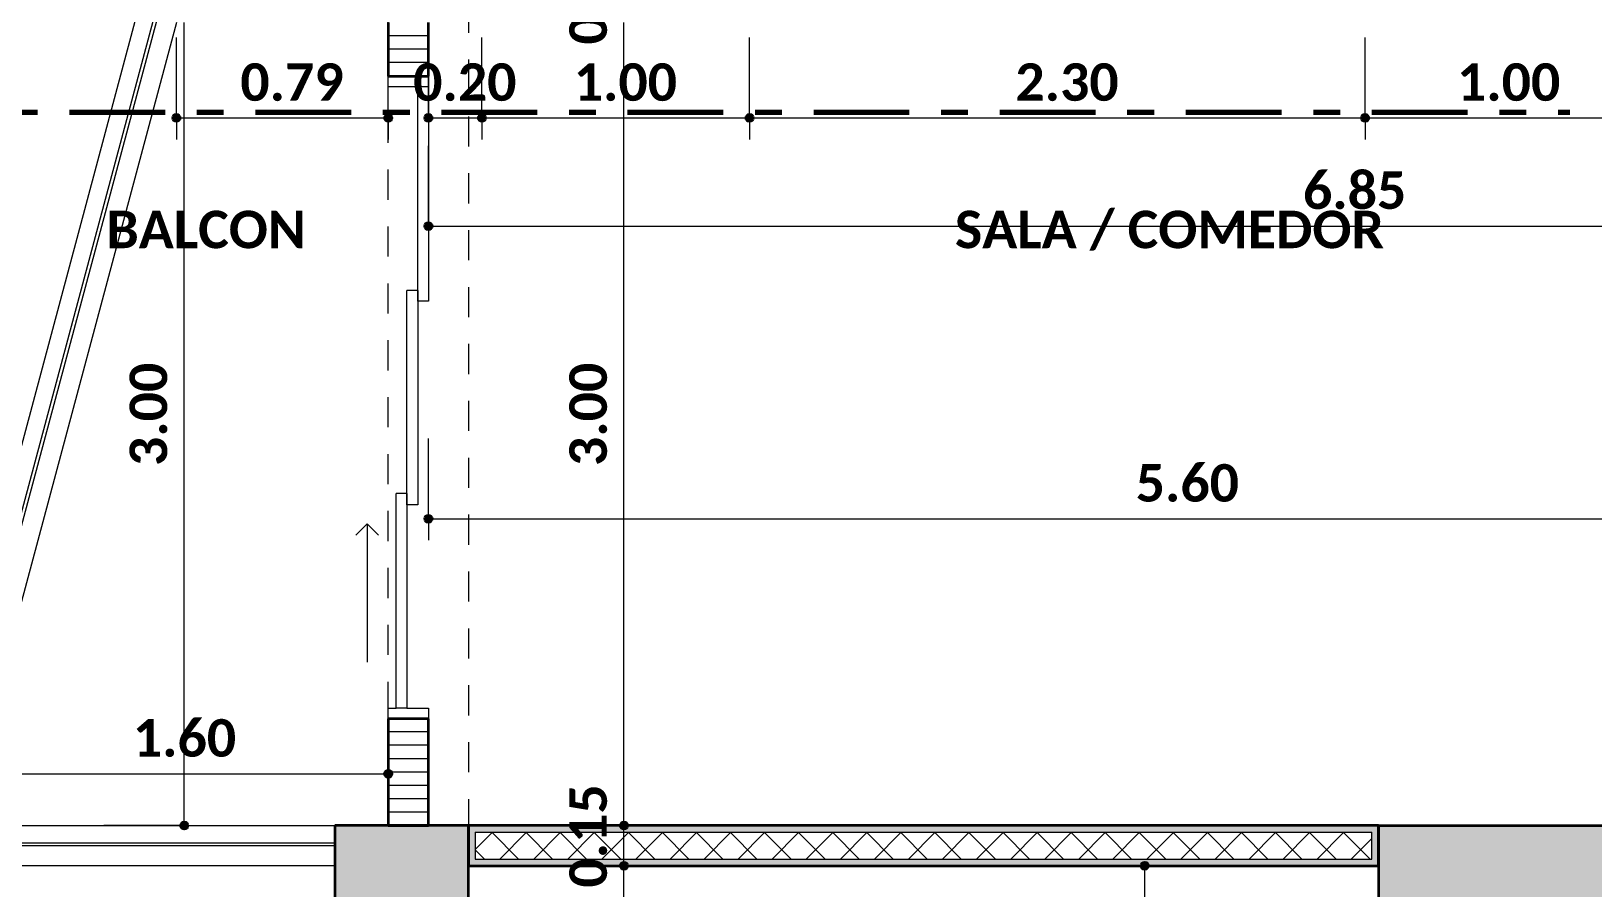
# Model space of a CAD drawing. Header units: metres. Extents: x -144 to 1000, y -717 to 29.
# Drawn here: x 595.15 to 600.99, y -557.51 to -554.31 of the extents above; entities that cross this region are included whole.
import ezdxf

# ---------------------------------------------------------------- set-up
doc = ezdxf.new("R2010")
doc.units = ezdxf.units.M
doc.linetypes.add('basculante modificado', pattern=[0.18, 0.1125, -0.0675])
doc.linetypes.add('Dash Dot 3_16_', pattern=[0.595313, 0.357187, -0.119063, 0, -0.119063])
doc.layers.get('0').update_dxf_attribs({"color": 1})
for name, color, linetype, lineweight in [('A-ANNO-DIMS', 1, 'Continuous', 9), ('A-DETL', 1, 'Continuous', 9), ('A-DOOR', 1, 'Continuous', 9), ('A-DOOR-FRAM', 1, 'Continuous', 9), ('A-FLOR-HRAL', 1, 'Continuous', 9), ('A-WALL', 4, 'Continuous', 9), ('G-ANNO-SYMB', 1, 'Continuous', 9), ('G-ANNO-TEXT', 2, 'Continuous', 9), ('S-COLS', 7, 'Continuous', 9)]:
    doc.layers.add(name, color=color, linetype=linetype, lineweight=lineweight)
doc.layers.add('A-WALL-PATT', color=7, linetype='Continuous', lineweight=35, true_color=0x9c9c9c)
doc.styles.add('Calibri_B', font='calibrib.ttf', dxfattribs={"height": 0.165})
doc.styles.add('Calibri_B_5', font='calibrib.ttf', dxfattribs={"height": 0.66})

# ---------------------------------------------------------------- blocks, each defined once
blk = doc.blocks.new('P')
at = {"layer": 'A-ANNO-DIMS', "lineweight": 25}
h = blk.add_hatch(color=256, dxfattribs=at)
edge = h.paths.add_edge_path()
edge.add_arc((591.2704, -491.6247), 0.015, 0, 360)
h = blk.add_hatch(color=256, dxfattribs=at)
edge = h.paths.add_edge_path()
edge.add_arc((592.062, -491.6247), 0.015, 0, 360)
h = blk.add_hatch(color=256, dxfattribs=at)
edge = h.paths.add_edge_path()
edge.add_arc((592.212, -491.6247), 0.015, 0, 360)
h = blk.add_hatch(color=256, dxfattribs=at)
edge = h.paths.add_edge_path()
edge.add_arc((592.412, -491.6247), 0.015, 0, 360)
h = blk.add_hatch(color=256, dxfattribs=at)
edge = h.paths.add_edge_path()
edge.add_arc((592.412, -491.6247), 0.015, 0, 360)
h = blk.add_hatch(color=256, dxfattribs=at)
edge = h.paths.add_edge_path()
edge.add_arc((593.412, -491.6247), 0.015, 0, 360)
h = blk.add_hatch(color=256, dxfattribs=at)
edge = h.paths.add_edge_path()
edge.add_arc((593.412, -491.6247), 0.015, 0, 360)
h = blk.add_hatch(color=256, dxfattribs=at)
edge = h.paths.add_edge_path()
edge.add_arc((595.7124, -491.6247), 0.015, 0, 360)
h = blk.add_hatch(color=256, dxfattribs=at)
edge = h.paths.add_edge_path()
edge.add_arc((595.7124, -491.6247), 0.015, 0, 360)
h = blk.add_hatch(color=256, dxfattribs=at)
edge = h.paths.add_edge_path()
edge.add_arc((592.212, -492.0287), 0.015, 0, 360)
h = blk.add_hatch(color=256, dxfattribs=at)
edge = h.paths.add_edge_path()
edge.add_arc((592.212, -493.1217), 0.015, 0, 360)
h = blk.add_hatch(color=256, dxfattribs=at)
edge = h.paths.add_edge_path()
edge.add_arc((592.062, -494.0743), 0.015, 0, 360)
h = blk.add_hatch(color=256, dxfattribs=at)
edge = h.paths.add_edge_path()
edge.add_arc((591.2998, -494.2677), 0.015, 0, 360)
h = blk.add_hatch(color=256, dxfattribs=at)
edge = h.paths.add_edge_path()
edge.add_arc((592.9428, -494.2677), 0.015, 0, 360)
h = blk.add_hatch(color=256, dxfattribs=at)
edge = h.paths.add_edge_path()
edge.add_arc((592.9428, -494.2677), 0.015, 0, 360)
h = blk.add_hatch(color=256, dxfattribs=at)
edge = h.paths.add_edge_path()
edge.add_arc((592.9428, -494.4177), 0.015, 0, 360)
h = blk.add_hatch(color=256, dxfattribs=at)
edge = h.paths.add_edge_path()
edge.add_arc((592.9428, -494.4177), 0.015, 0, 360)
h = blk.add_hatch(color=256, dxfattribs=at)
edge = h.paths.add_edge_path()
edge.add_arc((594.8891, -494.4177), 0.015, 0, 360)
at = {"layer": 'A-WALL-PATT', "lineweight": 5, "true_color": 0x747474}
blk.add_hatch(color=8, dxfattribs=at).paths.add_polyline_path([(595.762, -494.2927), (595.7613, -494.2677), (592.3622, -494.2688), (592.3622, -494.2927), (595.7371, -494.2927)])
at = {"layer": 'A-WALL-PATT', "true_color": 0x747474}
blk.add_hatch(color=8, dxfattribs=at).paths.add_polyline_path([(592.3872, -494.4177), (595.762, -494.4175), (595.762, -494.2927), (595.7371, -494.2927), (595.7371, -494.3927), (592.3872, -494.3927), (592.3872, -494.2927), (592.3622, -494.2929), (592.3622, -494.4177)])
at = {"layer": 'S-COLS', "true_color": 0x5b5b5b}
h = blk.add_hatch(color=251, dxfattribs=at)
h.paths.add_polyline_path([(591.8622, -505.1188), (592.3622, -505.1188), (592.3622, -504.2188), (591.8622, -504.2188), (591.8622, -504.9427)])
h.paths.add_polyline_path([(610.1601, -505.1188), (610.162, -505.1188), (610.162, -504.2188), (609.662, -504.2188), (609.662, -505.1188), (610.0712, -505.1188)])
h.paths.add_polyline_path([(600.0622, -505.1187), (600.0622, -504.2187), (599.5622, -504.2187), (599.5622, -505.1187)])
h.paths.add_polyline_path([(595.762, -497.4187), (597.7621, -497.4187), (597.7618, -496.9188), (596.062, -496.9188), (596.062, -494.7688), (597.7623, -494.7688), (597.7618, -494.2688), (595.762, -494.2688), (595.762, -497.3959)])
h.paths.add_polyline_path([(592.1348, -497.4187), (592.3621, -497.4187), (592.3621, -496.7188), (591.8621, -496.7188), (591.8621, -497.4187), (591.9232, -497.4187)])
h.paths.add_polyline_path([(600.0621, -497.4187), (600.0621, -496.5187), (599.5621, -496.5187), (599.5621, -497.4187)])
h.paths.add_polyline_path([(605.9709, -497.4187), (606.3623, -497.4187), (606.3623, -494.2687), (605.8623, -494.2687), (605.8623, -497.4187)])
h.paths.add_polyline_path([(609.7623, -497.4187), (610.1623, -497.4187), (610.1623, -496.7188), (609.7623, -496.7188), (609.7623, -496.9461)])
h.paths.add_polyline_path([(599.5623, -495.1688), (600.0623, -495.1688), (600.0623, -494.2688), (599.5623, -494.2688), (599.5623, -495.1468)])
h.paths.add_polyline_path([(592.137, -494.9688), (592.362, -494.9688), (592.362, -494.2677), (591.862, -494.2688), (591.862, -494.9688), (591.8813, -494.9688)])
h.paths.add_polyline_path([(609.8433, -494.9688), (610.1623, -494.9688), (610.1623, -494.2677), (609.7623, -494.2677), (609.7623, -494.9688)])
h.paths.add_polyline_path([(599.6372, -486.2688), (600.0622, -486.2688), (600.0622, -485.3688), (599.5622, -485.3688), (599.5622, -486.2688)])
h.paths.add_polyline_path([(609.9851, -486.2688), (610.1622, -486.2688), (610.1622, -485.3688), (609.6622, -485.3688), (609.6622, -486.2688), (609.9268, -486.2688)])
h.paths.add_polyline_path([(592.4922, -485.6688), (592.9622, -485.6688), (592.9622, -485.1688), (592.0622, -485.1688), (592.0622, -485.6688), (592.4872, -485.6688)])
at = {"layer": 'A-ANNO-DIMS'}
for p, q in [((591.2998, -494.2677), (591.2998, -491.2688)), ((592.9428, -494.2677), (592.9428, -491.2688)), ((591.2704, -491.6247), (591.2704, -491.3247)), ((592.062, -491.6247), (592.062, -491.3247)), ((592.212, -491.6247), (592.212, -491.3247)), ((592.412, -491.6247), (592.412, -491.3247)), ((592.412, -491.6247), (592.412, -491.3247)), ((593.412, -491.6247), (593.412, -491.3247)), ((593.412, -491.6247), (593.412, -491.3247)), ((595.7124, -491.6247), (595.7124, -491.3247)), ((595.7124, -491.6247), (595.7124, -491.3247)), ((591.2704, -491.6247), (592.062, -491.6247)), ((591.2704, -491.6247), (591.2704, -491.7047)), ((592.062, -491.6247), (592.062, -491.7047)), ((592.212, -491.6247), (592.412, -491.6247)), ((592.212, -491.6247), (592.212, -491.7047)), ((592.412, -491.6247), (592.412, -491.7047)), ((592.412, -491.6247), (593.412, -491.6247)), ((592.412, -491.6247), (592.412, -491.7047)), ((593.412, -491.6247), (593.412, -491.7047)), ((593.412, -491.6247), (595.7124, -491.6247)), ((593.412, -491.6247), (593.412, -491.7047)), ((595.7124, -491.6247), (595.7124, -491.7047)), ((595.7124, -491.6247), (596.7124, -491.6247)), ((595.7124, -491.6247), (595.7124, -491.7047)), ((592.212, -492.0287), (592.212, -491.7287)), ((592.212, -492.0287), (599.0618, -492.0287)), ((592.212, -492.0287), (592.212, -492.1087)), ((592.212, -493.1217), (592.212, -492.8217)), ((592.212, -493.1217), (597.8118, -493.1217)), ((592.212, -493.1217), (592.212, -493.2017)), ((592.062, -494.0743), (592.062, -493.7743)), ((590.4668, -494.0743), (592.062, -494.0743)), ((592.062, -494.0743), (592.062, -494.1543)), ((591.2998, -494.2677), (590.9998, -494.2677)), ((591.2998, -494.2677), (591.3798, -494.2677)), ((592.9428, -494.2677), (592.6428, -494.2677)), ((592.9428, -494.2677), (592.6428, -494.2677)), ((592.9428, -494.4177), (592.9428, -494.2677)), ((592.9428, -494.2677), (593.0228, -494.2677)), ((592.9428, -494.2677), (593.0228, -494.2677)), ((592.9428, -494.4177), (592.6428, -494.4177)), ((592.9428, -494.4177), (592.6428, -494.4177)), ((592.9428, -494.4177), (593.0228, -494.4177)), ((592.9428, -497.2687), (592.9428, -494.4177)), ((592.9428, -494.4177), (593.0228, -494.4177)), ((594.8891, -494.4177), (594.5891, -494.4177)), ((594.8891, -497.9187), (594.8891, -494.4177)), ((594.8891, -494.4177), (594.9691, -494.4177))]:
    blk.add_line(p, q, dxfattribs=at)
at = {"layer": 'A-ANNO-DIMS', "lineweight": 25}
for centre in [(591.2704, -491.6247), (592.062, -491.6247), (592.212, -491.6247), (592.412, -491.6247), (592.412, -491.6247), (593.412, -491.6247), (593.412, -491.6247), (595.7124, -491.6247), (595.7124, -491.6247), (592.212, -492.0287), (592.212, -493.1217), (592.062, -494.0743), (591.2998, -494.2677), (592.9428, -494.2677), (592.9428, -494.2677), (592.9428, -494.4177), (592.9428, -494.4177), (594.8891, -494.4177)]:
    blk.add_circle(centre, 0.015, dxfattribs=at)
at = {"layer": 'A-DETL', "color": 7, "linetype": 'basculante modificado'}
for p, q in [((592.0622, -494.2677), (592.0622, -485.6688)), ((592.3622, -485.6688), (592.3622, -494.2688)), ((592.3622, -494.2688), (595.7621, -494.2688))]:
    blk.add_line(p, q, dxfattribs=at)
at = {"layer": 'A-DOOR'}
for q in [(591.9409, -493.1835), (592.0257, -493.1835), (591.9833, -493.6577)]:
    blk.add_line((591.9833, -493.141), q, dxfattribs=at)
at = {"layer": 'A-DOOR-FRAM', "lineweight": 15}
for p, q in [((592.062, -491.5088), (592.062, -491.4688)), ((592.212, -491.4688), (592.212, -491.5088)), ((592.172, -491.5088), (592.062, -491.5088)), ((592.062, -493.8288), (592.092, -493.8288)), ((592.062, -493.8688), (592.062, -493.8288)), ((592.132, -493.8288), (592.212, -493.8288)), ((592.212, -493.8288), (592.212, -493.8688))]:
    blk.add_line(p, q, dxfattribs=at)
at = {"layer": 'A-DOOR-FRAM'}
for p, q in [((592.172, -492.3096), (592.172, -491.5088)), ((592.212, -491.5088), (592.172, -491.5088)), ((592.212, -491.5088), (592.212, -492.3096)), ((592.132, -493.0696), (592.132, -492.2688)), ((592.172, -492.2688), (592.132, -492.2688)), ((592.172, -492.2688), (592.172, -493.0696)), ((592.212, -492.3096), (592.172, -492.3096)), ((592.092, -493.8288), (592.092, -493.0279)), ((592.132, -493.0279), (592.092, -493.0279)), ((592.132, -493.0279), (592.132, -493.8288)), ((592.172, -493.0696), (592.132, -493.0696)), ((592.132, -493.8288), (592.092, -493.8288))]:
    blk.add_line(p, q, dxfattribs=at)
at = {"layer": 'A-FLOR-HRAL'}
for p, q in [((590.3576, -494.3437), (591.2113, -491.1578)), ((591.2205, -491.1698), (590.3733, -494.3317)), ((591.862, -494.3437), (590.3576, -494.3437)), ((590.3733, -494.3317), (591.862, -494.3317))]:
    blk.add_line(p, q, dxfattribs=at)
at = {"layer": 'A-WALL'}
for p, q in [((590.2713, -494.4177), (591.1553, -491.1188)), ((591.2704, -491.2688), (590.4668, -494.2677)), ((590.4668, -494.2677), (591.862, -494.2677)), ((592.3872, -494.2927), (595.7371, -494.2927)), ((592.3872, -494.2927), (592.3872, -494.3927)), ((595.7371, -494.3927), (595.7371, -494.2927)), ((592.3872, -494.3927), (595.7371, -494.3927)), ((591.862, -494.4177), (590.2713, -494.4177))]:
    blk.add_line(p, q, dxfattribs=at)
at = {"layer": 'A-WALL', "lineweight": 35}
for p, q in [((592.062, -491.2688), (592.062, -491.4688)), ((592.212, -491.4688), (592.212, -491.2688)), ((592.062, -491.4688), (592.212, -491.4688)), ((592.062, -493.8688), (592.062, -494.2677)), ((592.212, -493.8688), (592.062, -493.8688)), ((592.212, -494.2677), (592.212, -493.8688)), ((592.062, -494.2677), (592.212, -494.2677)), ((595.7621, -494.2677), (592.3622, -494.2677)), ((592.3622, -494.2677), (592.3622, -494.4177)), ((595.7621, -494.4177), (595.7621, -494.2677)), ((592.3622, -494.4177), (595.7621, -494.4177))]:
    blk.add_line(p, q, dxfattribs=at)
at = {"layer": 'A-WALL-PATT', "color": 8, "lineweight": 5, "true_color": 0x727272}
for p, q in [((592.212, -491.3178), (592.062, -491.3178)), ((592.212, -491.3678), (592.062, -491.3678)), ((592.212, -491.4178), (592.062, -491.4178)), ((592.212, -491.4678), (592.062, -491.4678)), ((592.212, -493.9178), (592.062, -493.9178)), ((592.212, -493.9678), (592.062, -493.9678)), ((592.212, -494.0178), (592.062, -494.0178)), ((592.212, -494.0678), (592.062, -494.0678)), ((592.212, -494.1178), (592.062, -494.1178)), ((592.212, -494.1678), (592.062, -494.1678)), ((592.212, -494.2178), (592.062, -494.2178))]:
    blk.add_line(p, q, dxfattribs=at)
at = {"layer": 'A-WALL-PATT', "color": 1, "lineweight": 5, "true_color": 0xff0000}
for p, q in [((592.3872, -494.3569), (592.4514, -494.2927)), ((592.5489, -494.3927), (592.4489, -494.2927)), ((592.4787, -494.3927), (592.5787, -494.2927)), ((592.6761, -494.3927), (592.5761, -494.2927)), ((592.606, -494.3927), (592.706, -494.2927)), ((592.8034, -494.3927), (592.7034, -494.2927)), ((592.7333, -494.3927), (592.8333, -494.2927)), ((592.9307, -494.3927), (592.8307, -494.2927)), ((592.8605, -494.3927), (592.9605, -494.2927)), ((593.058, -494.3927), (592.958, -494.2927)), ((592.9878, -494.3927), (593.0878, -494.2927)), ((593.1853, -494.3927), (593.0853, -494.2927)), ((593.1151, -494.3927), (593.2151, -494.2927)), ((593.3125, -494.3927), (593.2125, -494.2927)), ((593.2424, -494.3927), (593.3424, -494.2927)), ((593.4398, -494.3927), (593.3398, -494.2927)), ((593.3697, -494.3927), (593.4697, -494.2927)), ((593.5671, -494.3927), (593.4671, -494.2927)), ((593.4969, -494.3927), (593.5969, -494.2927)), ((593.6944, -494.3927), (593.5944, -494.2927)), ((593.6242, -494.3927), (593.7242, -494.2927)), ((593.8217, -494.3927), (593.7217, -494.2927)), ((593.7515, -494.3927), (593.8515, -494.2927)), ((593.9489, -494.3927), (593.8489, -494.2927)), ((593.8788, -494.3927), (593.9788, -494.2927)), ((594.0762, -494.3927), (593.9762, -494.2927)), ((594.0061, -494.3927), (594.1061, -494.2927)), ((594.2035, -494.3927), (594.1035, -494.2927)), ((594.1333, -494.3927), (594.2333, -494.2927)), ((594.3308, -494.3927), (594.2308, -494.2927)), ((594.2606, -494.3927), (594.3606, -494.2927)), ((594.4581, -494.3927), (594.3581, -494.2927)), ((594.3879, -494.3927), (594.4879, -494.2927)), ((594.5853, -494.3927), (594.4853, -494.2927)), ((594.5152, -494.3927), (594.6152, -494.2927)), ((594.7126, -494.3927), (594.6126, -494.2927)), ((594.6425, -494.3927), (594.7425, -494.2927)), ((594.8399, -494.3927), (594.7399, -494.2927)), ((594.7697, -494.3927), (594.8697, -494.2927)), ((594.9672, -494.3927), (594.8672, -494.2927)), ((594.897, -494.3927), (594.997, -494.2927)), ((595.0944, -494.3927), (594.9944, -494.2927)), ((595.0243, -494.3927), (595.1243, -494.2927)), ((595.2217, -494.3927), (595.1217, -494.2927)), ((595.1516, -494.3927), (595.2516, -494.2927)), ((595.349, -494.3927), (595.249, -494.2927)), ((595.2788, -494.3927), (595.3788, -494.2927)), ((595.4763, -494.3927), (595.3763, -494.2927)), ((595.4061, -494.3927), (595.5061, -494.2927)), ((595.6036, -494.3927), (595.5036, -494.2927)), ((595.5334, -494.3927), (595.6334, -494.2927)), ((595.7308, -494.3927), (595.6308, -494.2927)), ((595.6607, -494.3927), (595.7371, -494.3163)), ((592.4216, -494.3927), (592.3872, -494.3583))]:
    blk.add_line(p, q, dxfattribs=at)
at = {"layer": 'G-ANNO-SYMB', "linetype": 'Dash Dot 3_16_', "lineweight": 70}
blk.add_line((587.3942, -491.6031), (596.4771, -491.6031), dxfattribs=at)
at = {"layer": 'S-COLS', "lineweight": 35}
for p, q in [((592.362, -494.2677), (591.862, -494.2677)), ((591.862, -494.2677), (591.862, -494.9688)), ((592.362, -494.9688), (592.362, -494.2677)), ((597.7623, -494.2688), (595.762, -494.2688)), ((595.762, -494.2688), (595.762, -497.4187))]:
    blk.add_line(p, q, dxfattribs=at)
at = {"layer": 'A-ANNO-DIMS', "char_height": 0.14, "width": 0.376134, "attachment_point": 1, "rotation": 90, "line_spacing_factor": 1.158048, "style": 'Calibri_B_5'}
for s, insert in [('0.15', (592.7388, -491.3505)), ('3.00', (591.0957, -492.9249)), ('3.00', (592.7388, -492.9249)), ('0.15', (592.7388, -494.4994))]:
    blk.add_mtext(s, dxfattribs=dict(at, insert=insert))
at = {"layer": 'A-ANNO-DIMS', "char_height": 0.14, "width": 0.376134, "attachment_point": 1, "line_spacing_factor": 1.158048, "style": 'Calibri_B_5'}
for s, insert in [('0.79', (591.5094, -491.4206)), ('0.20', (592.1552, -491.4206)), ('1.00', (592.7552, -491.4206)), ('2.30', (594.4055, -491.4206)), ('1.00', (596.0557, -491.4206)), ('6.85', (595.4802, -491.8246)), ('5.60', (594.8552, -492.9177)), ('1.60', (591.1077, -493.8703))]:
    blk.add_mtext(s, dxfattribs=dict(at, insert=insert))
at = {"layer": 'G-ANNO-TEXT', "style": 'Calibri_B'}
for s, p in [('BALCON', (591.0088, -492.1112)), ('SALA / COMEDOR', (594.1796, -492.1112))]:
    blk.add_text(s, height=0.14, dxfattribs=at).set_placement(p)

msp = doc.modelspace()

# ---------------------------------------------------------------- block references
at = {"color": 3}
msp.add_blockref('P', (4.4238, -63.007), dxfattribs=at)

doc.saveas('drawing.dxf')
